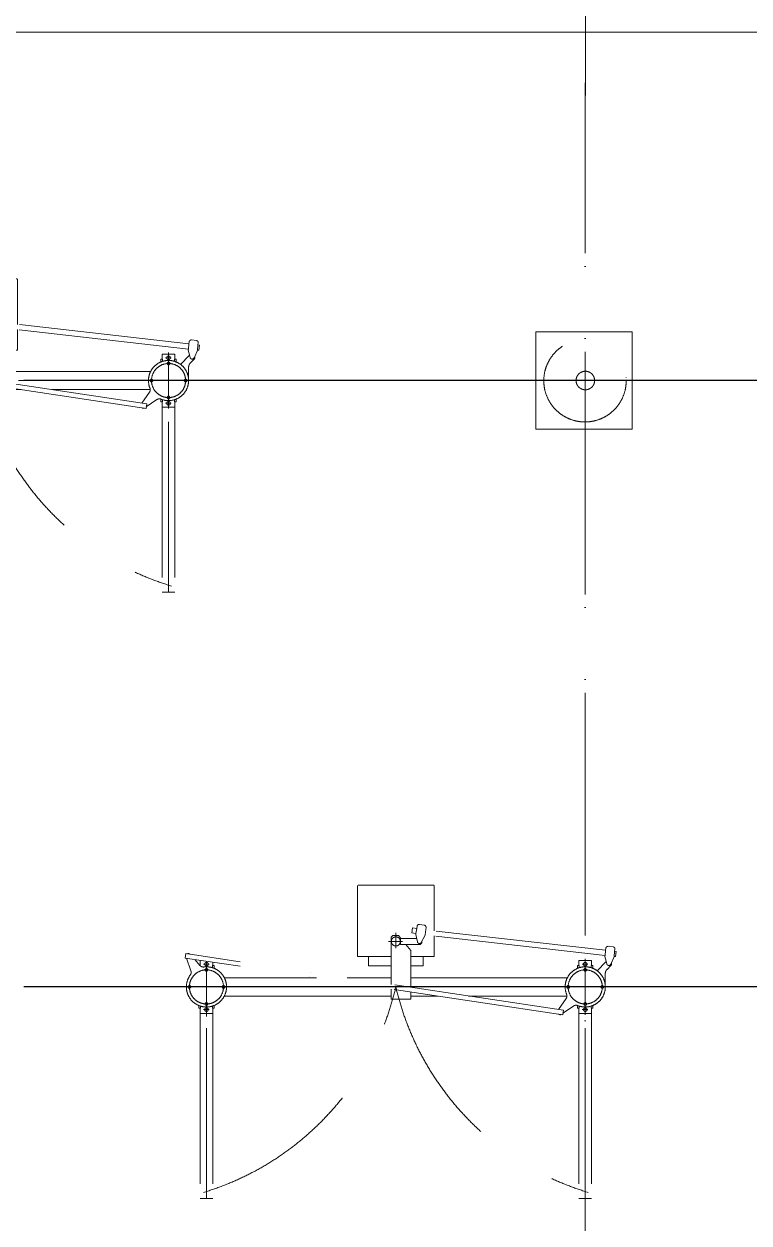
# Model space of a CAD drawing. Header units: millimetres. Extents: x 37084 to 180780, y -153145 to -16322.
# Drawn here: x 103475 to 108261, y -83805 to -75895 of the extents above; entities that cross this region are included whole.
import ezdxf

# ---------------------------------------------------------------- set-up
doc = ezdxf.new("R2010")
doc.units = ezdxf.units.MM
doc.header["$MEASUREMENT"] = 0
doc.linetypes.add('DASHDOT2', pattern=[0.5, 0.25, -0.125, 0, -0.125])
doc.linetypes.add('HIDDEN', pattern=[0.375, 0.25, -0.125])
doc.layers.add('0 HH2', color=4, linetype='DASHDOT2', lineweight=20)
for name, color, linetype in [('1_Day dan', 5, 'Continuous'), ('DCL-1P', 7, 'Continuous'), ('Muong cap GD nay', 3, 'Continuous')]:
    doc.layers.add(name, color=color, linetype=linetype)

# ---------------------------------------------------------------- blocks, each defined once
blk = doc.blocks.new('DS 1P2ES 220')
at = {"color": 0, "linetype": 'ByBlock', "lineweight": -2, "ltscale": 4500}
for p, q in [((-22609.9, 23477.1), (-22609.9, 26260.3)), ((-22503.2, 26214.9), (-22420.9, 26245)), ((-22474.1, 25890.6), (-22419.7, 26253.2)), ((-22468.4, 26155.7), (-22429.3, 26189.5)), ((-22443.7, 25890.6), (-22390, 26248.8)), ((-22390, 26248.8), (-22419.7, 26253.2)), ((-22784.9, 26154.2), (-24006.5, 26154.2)), ((-24006.5, 26154.2), (-24006.5, 26070.2)), ((-24006.5, 26112.2), (-22439.7, 26112.2)), ((-22804.3, 26112.2), (-22439.7, 26112.2)), ((-22784.9, 26154.2), (-22750.7, 26154.2)), ((-22784.9, 26070.2), (-22784.9, 26154.2)), ((-22759.9, 26094.2), (-22759.9, 26132.7)), ((-22759.9, 26094.2), (-22759.9, 26132.7)), ((-22750.7, 26152.2), (-22750.7, 26162.2)), ((-22750.7, 26162.2), (-22732.6, 26162.2)), ((-22750.7, 26152.2), (-22736.2, 26152.2)), ((-22434.9, 26154.2), (-22470, 26154.2)), ((-22459.9, 26094.2), (-22459.9, 26132.7)), ((-22459.9, 26094.2), (-22459.9, 26132.7)), ((-22459.9, 26094.2), (-22459.9, 26132.7)), ((-22439.1, 26154.2), (-22444.1, 26154.2)), ((-22784.9, 26070.2), (-24006.5, 26070.2)), ((-22784.9, 26070.2), (-22750.7, 26070.2)), ((-22750.7, 26072.2), (-22750.7, 26062.2)), ((-22750.7, 26072.2), (-22736.2, 26072.2)), ((-22750.7, 26062.2), (-22732.6, 26062.2)), ((-22469.1, 26062.2), (-22487.2, 26062.2)), ((-22469.1, 26072.2), (-22483.6, 26072.2)), ((-22469.1, 26072.2), (-22469.1, 26062.2)), ((-22447.1, 26070.2), (-22469.1, 26070.2)), ((-22669.9, 25994.1), (-22669.9, 24892.2)), ((-22549.9, 25994.1), (-22549.9, 25385.1)), ((-22793.5, 23760.5), (-22474.1, 25890.6)), ((-22763.8, 23756), (-22443.7, 25890.6)), ((-22549.9, 25182.8), (-22549.9, 24892.2)), ((-22410.2, 25114.2), (-22410.2, 24892.2)), ((-22410.2, 25114.2), (-21941, 25114.2)), ((-21938.9, 25111.2), (-21938.9, 24613.2)), ((-22410.2, 25042.2), (-22469.9, 25042.2)), ((-22469.9, 25042.2), (-22469.9, 24892.2)), ((-22691.4, 24892.2), (-22623.8, 24892.2)), ((-22691.4, 24892.2), (-22691.4, 24762.2)), ((-22593.5, 24892.2), (-22281.4, 24892.2)), ((-22254.1, 24862.2), (-22355, 24862.2)), ((-22309.9, 24819.1), (-22309.9, 24910.6)), ((-22289.9, 24829.1), (-22271.4, 24844.6)), ((-22281.4, 24892.2), (-22271.4, 24882.2)), ((-22271.4, 24882.2), (-22271.4, 24844.6)), ((-22691.4, 24762.2), (-22643.3, 24762.2)), ((-22669.9, 24762.2), (-22669.9, 24584.8)), ((-22669.9, 24762.2), (-22669.9, 24584.8)), ((-22613, 24762.2), (-22369.6, 24762.2)), ((-22549.9, 24762.2), (-22549.9, 23730.3)), ((-22469.9, 24762.2), (-22469.9, 24682.2)), ((-22410.2, 24762.2), (-22410.2, 24610.2)), ((-22369.6, 24762.2), (-22329.9, 24795.6)), ((-22329.9, 24701.2), (-22329.9, 24832.2)), ((-22329.9, 24832.2), (-22289.9, 24832.2)), ((-22289.9, 24728.5), (-22289.9, 24832.2)), ((-22410.2, 24682.2), (-22469.9, 24682.2)), ((-22329.9, 24701.2), (-22319.9, 24691.2)), ((-22310, 24691.2), (-22319.9, 24691.2)), ((-22316.5, 24694), (-22273.5, 24670.9)), ((-22312.8, 24720), (-22265.1, 24730.3)), ((-22265.1, 24730.3), (-22256.9, 24729.2)), ((-22257.2, 24729.2), (-22253.4, 24756.3)), ((-22256.9, 24729.2), (-22223.8, 24724.5)), ((-22253.4, 24756.3), (-22219.7, 24751.6)), ((-22223.8, 24724.5), (-22209.6, 24722.5)), ((-22223.5, 24724.5), (-22219.7, 24751.6)), ((-22202.2, 24675), (-22197.7, 24706.7)), ((-22410.2, 24610.2), (-22273.8, 24610.2)), ((-22401.9, 23481.1), (-22267, 24670)), ((-22368.1, 23477.4), (-22233.3, 24665.2)), ((-22273.5, 24670.9), (-22265.3, 24669.7)), ((-22265.3, 24669.7), (-22232.1, 24665.1)), ((-22239.6, 24610.2), (-21940.9, 24610.2)), ((-22232.1, 24665.1), (-22218, 24663.1)), ((-21940.9, 24610.2), (-21940.9, 24611.2)), ((-22669.9, 24382.5), (-22669.9, 23733)), ((-22763.8, 23756), (-22793.5, 23760.5)), ((-22736, 23689.7), (-22783.8, 23759)), ((-22687.4, 23738.3), (-22759.1, 23787.8)), ((-22784.9, 23654.2), (-24006.5, 23654.2)), ((-24006.5, 23654.2), (-24006.5, 23570.2)), ((-22784.9, 23654.2), (-22750.7, 23654.2)), ((-22784.9, 23570.2), (-22784.9, 23654.2)), ((-22750.7, 23662.2), (-22732.6, 23662.2)), ((-22750.7, 23652.2), (-22750.7, 23662.2)), ((-22750.7, 23652.2), (-22750.7, 23662.2)), ((-22750.7, 23652.2), (-22736.2, 23652.2)), ((-22469.1, 23662.2), (-22487.2, 23662.2)), ((-22469.1, 23652.2), (-22483.6, 23652.2)), ((-22469.1, 23652.2), (-22469.1, 23662.2)), ((-22469.1, 23652.2), (-22469.1, 23662.2)), ((-22434.9, 23654.2), (-22469.1, 23654.2)), ((-22434.9, 23570.2), (-22434.9, 23654.2)), ((-24006.5, 23612.2), (-22439.7, 23612.2)), ((-22795, 23612.2), (-22424.3, 23612.2)), ((-22759.9, 23594.2), (-22759.9, 23632.7)), ((-22759.9, 23594.2), (-22759.9, 23632.7)), ((-22459.9, 23594.2), (-22459.9, 23632.7)), ((-22459.9, 23594.2), (-22459.9, 23632.7)), ((-22459.9, 23594.2), (-22459.9, 23632.7)), ((-22784.9, 23570.2), (-24006.5, 23570.2)), ((-22784.9, 23570.2), (-22750.7, 23570.2)), ((-22750.7, 23572.2), (-22736.2, 23572.2)), ((-22750.7, 23572.2), (-22750.7, 23562.2)), ((-22750.7, 23562.2), (-22732.6, 23562.2)), ((-22503.1, 23533.7), (-22444.6, 23475.2)), ((-22469.1, 23562.2), (-22487.2, 23562.2)), ((-22469.1, 23572.2), (-22483.6, 23572.2)), ((-22469.1, 23572.2), (-22469.1, 23562.2)), ((-22434.9, 23570.2), (-22469.1, 23570.2)), ((-22522.2, 23479.7), (-22609.9, 23479.7)), ((-22494, 23468), (-22468.5, 23442.5)), ((-22460.5, 23444.1), (-22451.5, 23439.6)), ((-22457.7, 23470.2), (-22440, 23474.6)), ((-22451.5, 23439.6), (-22416.8, 23422.4)), ((-22440, 23474.6), (-22410.3, 23482)), ((-22416.6, 23422.6), (-22408.4, 23421.7)), ((-22410.3, 23482), (-22402.1, 23481.1)), ((-22409.9, 23411.6), (-22408.8, 23421.5)), ((-22408.6, 23421.5), (-22375.3, 23417.9)), ((-22402.1, 23481.1), (-22368.8, 23477.5)), ((-22376.1, 23407.9), (-22375, 23417.8)), ((-22375.3, 23417.9), (-22361.1, 23416.3)), ((-22368.8, 23477.5), (-22354.6, 23476)), ((-22345.7, 23428.7), (-22342.2, 23460.5)), ((-22409.9, 23411.6), (-22376.1, 23407.9))]:
    blk.add_line(p, q, dxfattribs=at)
for centre, radius in [((-22609.9, 26112.2), 112.5), ((-22609.9, 26224.7), 9), ((-22759.9, 26112.2), 12), ((-22722.4, 26112.2), 9), ((-22497.4, 26112.2), 9), ((-22459.9, 26112.2), 12), ((-22609.9, 25999.7), 9), ((-22309.9, 24862.2), 30), ((-22609.9, 23724.7), 9), ((-22609.9, 23612.2), 112.5), ((-22759.9, 23612.2), 12), ((-22722.4, 23612.2), 9), ((-22497.4, 23612.2), 9), ((-22459.9, 23612.2), 12), ((-22609.9, 23499.7), 9)]:
    blk.add_circle(centre, radius, dxfattribs=at)
for centre, radius, start, end in [((-22609.9, 26112.2), 132.5, 90, 270), ((-22609.9, 26112.2), 132.5, 53.63923, 90), ((-22513.5, 26243.1), 30, 233.63923, 290.12962), ((-22407.8, 26231.2), 17.5, 320.46972, 22.47385), ((-22609.9, 26112.2), 132.5, 270, 7.36086), ((-22448.7, 26133), 30, 130.87037, 187.36086), ((-22309.9, 24706.3), 14, 102.19868, 241.80427), ((-22211.6, 24708.6), 14, 352.00153, 82.00153), ((-22216, 24677), 14, 262.00153, 352.00153), ((-21940.9, 24613.2), 2, 270, 0), ((-22775.7, 23778), 17.5, 140.46836, 202.47454), ((-22609.9, 23612.2), 132.5, 158.13913, 111.86077), ((-22670.4, 23763), 30, 235.37038, 291.86077), ((-22760.7, 23672.7), 30, 338.13913, 34.62962), ((-22522.2, 23439.7), 40, 45.00005, 90.00005), ((-22457.9, 23453.1), 15, 224.99996, 300.42774), ((-22454.3, 23456.6), 14, 103.99682, 243.60241), ((-22359.6, 23430.2), 14, 263.79968, 353.79968), ((-22356.2, 23462.1), 14, 353.79968, 83.79968)]:
    blk.add_arc(centre, radius, start, end, dxfattribs=at)
at = {"color": 2, "linetype": 'HIDDEN', "lineweight": 15, "ltscale": 4500}
for centre, start, end in [((-22189.1, 26670.6), 196.86865, 256.90201), ((-22189.1, 23053.8), 103.09799, 163.13135)]:
    blk.add_arc(centre, 1856.7, start, end, dxfattribs=at)
blk = doc.blocks.new('PI 220kV')
at = {"color": 0, "linetype": 'ByBlock', "lineweight": -2, "ltscale": 4500}
for p, q in [((479549.7, 23592.5), (479550.3, 23593.1)), ((479549.7, 23592.5), (479549.7, 22958.8)), ((479550.3, 23593.1), (480191.1, 23593.1)), ((480191.1, 23593.1), (480191.7, 23592.5)), ((480191.7, 23592.5), (480191.7, 22958.8)), ((479549.7, 22958.8), (479550.3, 22958.1)), ((479550.3, 22958.1), (480191.1, 22958.1)), ((480191.1, 22958.1), (480191.7, 22958.8))]:
    blk.add_line(p, q, dxfattribs=at)
for centre, radius in [((479872.8, 23282.4), 271.8), ((479871.2, 23284.6), 61.1)]:
    blk.add_circle(centre, radius, dxfattribs=at)
blk = doc.blocks.new('DZ220')
at = {"layer": '1_Day dan', "color": 0, "linetype": 'ByBlock', "lineweight": -2, "ltscale": 4500}
for p, q in [((1282460.1, 352071.2, 0), (1282460.1, 313420.4, 0)), ((1282461.5, 339046.5, 0), (1282459, 330559.7, 0))]:
    blk.add_line(p, q, dxfattribs=at)
at = {"color": 0, "linetype": 'ByBlock', "lineweight": -2, "ltscale": 4500, "extrusion": (0, 0, -1), "xscale": -1, "zscale": -1, "rotation": 90}
blk.add_blockref('PI 220kV', (-1259176.2, 814227.3, 0), dxfattribs=at)
at = {"layer": 'DCL-1P', "color": 0, "linetype": 'ByBlock', "lineweight": -2, "ltscale": 4500, "extrusion": (0, 0, -1), "xscale": -1, "zscale": -1, "rotation": 270}
for p in [(-1303322.1, 356965.9), (-1306072.3, 352965.6, 0)]:
    blk.add_blockref('DS 1P2ES 220', p, dxfattribs=at)

msp = doc.modelspace()

# ---------------------------------------------------------------- linework, layer by layer
at = {"layer": '1_Day dan'}
for p, q in [((103475.3, -78244.6, 0), (144893.8, -78245.2, 0)), ((103474.6, -82244.6, 0), (144893.2, -82245.2, 0))]:
    msp.add_line(p, q, dxfattribs=at)
at = {"layer": 'Muong cap GD nay', "lineweight": 15}
msp.add_line((97692.9, -75949.5, 0), (111057.1, -75949.5, 0), dxfattribs=at)

# ---------------------------------------------------------------- block references
at = {"layer": '0 HH2', "lineweight": 20, "ltscale": 4500}
msp.add_blockref('DZ220', (-1175280.3, -412603.1, 0), dxfattribs=at)

doc.saveas('drawing.dxf')
